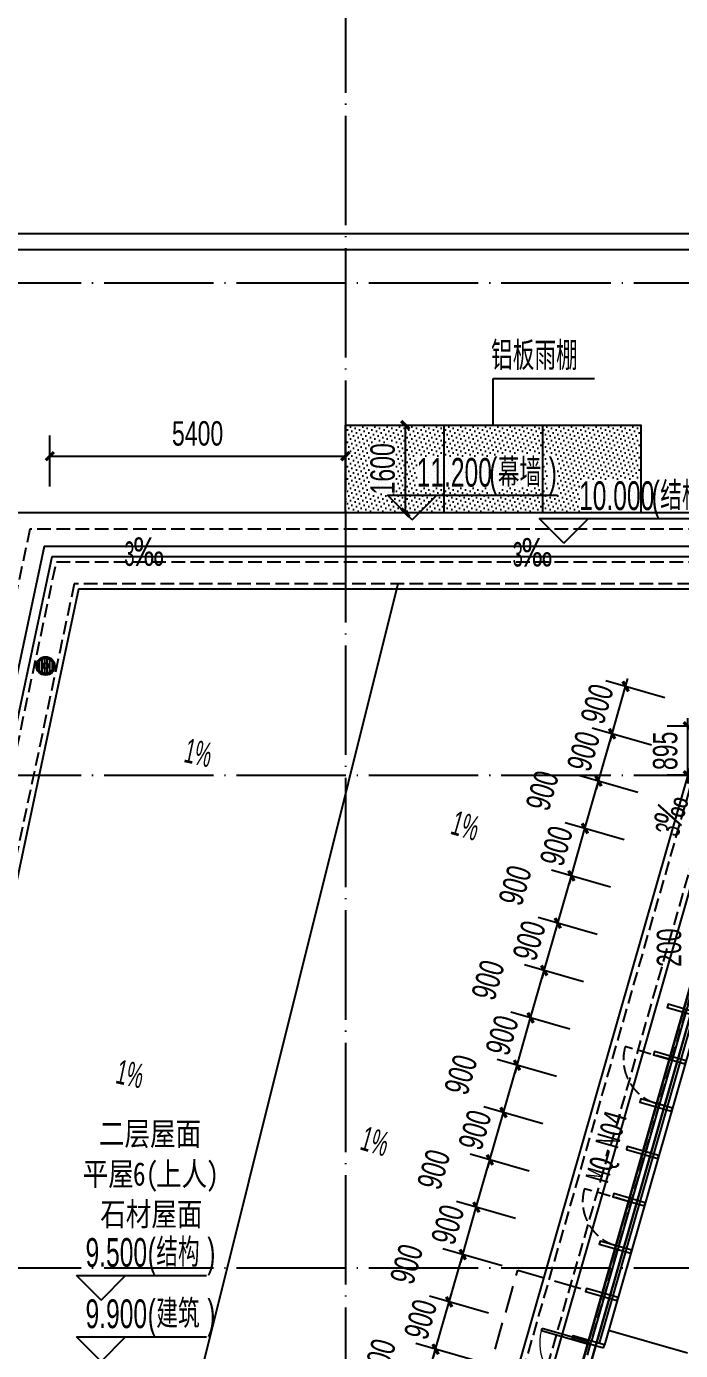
# Model space of a CAD drawing. Extents: x -409435 to 356702, y -107829 to 330904.
# Drawn here: x 8573 to 20525, y 184388 to 208584 of the extents above; entities that cross this region are included whole.
import ezdxf
from ezdxf.xclip import XClip

# ---------------------------------------------------------------- set-up
doc = ezdxf.new("R2010")
doc.units = 0
doc.header["$LTSCALE"] = 1000
doc.header["$MEASUREMENT"] = 0
doc.header["$XCLIPFRAME"] = 0
for name, pattern in [('104-14# 核心筒$0$DOTE', [2.42, 2, -0.2, 0.02, -0.2]), ('14#楼幕墙$0$DASH', [0.35, 0.25, -0.1]), ('X-104 14#平面$0$$0$DASH', [0.35, 0.25, -0.1]), ('X-104 14#平面$0$DASH', [0.35, 0.25, -0.1])]:
    doc.linetypes.add(name, pattern=pattern)
for name, color, linetype in [('01-标注_尺寸', 124, 'Continuous'), ('01-标注_符号', 200, 'Continuous'), ('02-TEXT_标注', 130, 'Continuous'), ('104-14# 核心筒$0$A-C_玻璃幕墙', 140, 'Continuous'), ('104-14# 核心筒$0$A_AXIS-轴线', 36, '104-14# 核心筒$0$DOTE'), ('14#楼幕墙$0$A-C_玻璃幕墙', 140, 'Continuous'), ('14#楼幕墙$0$A-C_窗', 140, 'Continuous'), ('14#楼幕墙$0$A-C_门', 150, 'Continuous'), ('X-104 14#平面$0$01-标注_标高', 200, 'Continuous'), ('X-104 14#平面$0$01-标注_符号', 200, 'Continuous'), ('X-104 14#平面$0$02-TEXT_标注', 130, 'Continuous'), ('X-104 14#平面$0$02-TEXT_门窗', 151, 'Continuous'), ('X-104 14#平面$0$A-C_玻璃幕墙', 140, 'Continuous'), ('X-104 14#平面$0$A-O_分水线', 127, 'Continuous'), ('X-104 14#平面$0$A-O_屋面', 201, 'Continuous'), ('X-104 14#平面$0$A-O_散水', 134, 'Continuous'), ('X-104 14#平面$0$A-TECH_结构', 21, 'Continuous'), ('X-104 14#平面$0$EH_玻璃', 156, 'Continuous')]:
    doc.layers.add(name, color=color, linetype=linetype)
doc.layers.add('X-104 14#平面$0$000套内', color=226, linetype='Continuous', lineweight=30, plot=False)
doc.styles.add('_TCH_DIM', font='ros.shx', dxfattribs={"width": 0.8, "height": 2, "bigfont": 'jd.shx'})
doc.styles.add('_TCH_DIM_T3', font='ros.shx', dxfattribs={"width": 0.705882, "bigfont": 'jd.shx'})
doc.styles.add('X-104 14#平面$0$_TCH_DIM', font='ros.shx', dxfattribs={"width": 0.8, "bigfont": 'jd.shx'})
doc.styles.add('X-104 14#平面$0$_TCH_WINDOW', font='STXIHEI_0.TTF', dxfattribs={"width": 0.75, "height": 3.5})
doc.styles.add('X-104 14#平面$0$Standard', font='STXIHEI_0.TTF', dxfattribs={"width": 0.8})
doc.dimstyles.new('_TCH_ARCH&&150', dxfattribs={"dimtxt": 446.25, "dimasz": 150, "dimexe": 375, "dimexo": 450, "dimgap": 189.375, "dimtad": 1, "dimdec": 0, "dimzin": 0, "dimdsep": 46, "dimtxsty": '_TCH_DIM_T3', "dimblk": 'ARCHTICK', "dimcen": 0.09, "dimclrt": 7, "dimazin": 2, "dimtfac": 1, "dimtdec": 0, "dimtix": 1, "dimtmove": 2, "dimatfit": 3, "dimfxl": 0, "dimtolj": 1, "dimtzin": 0, "dimarcsym": 0})

# ---------------------------------------------------------------- blocks, each defined once
blk = doc.blocks.new('14#楼幕墙$0$A$C103B1A8E')
blk.add_lwpolyline([(0, 0), (60, 0), (60, 600), (0, 600)], close=True)
blk = doc.blocks.new('14#楼幕墙$0$A$C140B3602')
at = {"rotation": 73.00000000020853}
for p in [(3744, 11220), (3481, 10360), (3218, 9499), (2955, 8638), (2692, 7778), (2428, 6917), (2165, 6056), (1902, 5196)]:
    blk.add_blockref('14#楼幕墙$0$A$C103B1A8E', p, dxfattribs=at)
blk = doc.blocks.new('14#楼幕墙$0$A$C2CD63A88')
at = {"linetype": '14#楼幕墙$0$DASH'}
blk.add_lwpolyline([(0, 670), (0, -170)], dxfattribs=at)
blk.add_arc((0, 670), 840, 270, 0, dxfattribs=at)
blk = doc.blocks.new('14#楼幕墙$0$$DorLib2D$00000002')
for p, q in [((-0.5, 0), (-0.5, 0.4875)), ((-0.475, 0.4875), (-0.5, 0.4875)), ((-0.475, 0), (-0.475, 0.4875)), ((0.475, 0), (0.475, 0.4875)), ((0.475, 0.4875), (0.5, 0.4875)), ((0.5, 0), (0.5, 0.4875)), ((-0.5, 0), (-0.475, 0)), ((0.5, 0), (0.475, 0))]:
    blk.add_line(p, q)
at = {"lineweight": 13}
for centre, start, end in [((-0.4875, 0), 0, 88.53072), ((0.4875, 0), 91.46928, 180)]:
    blk.add_arc(centre, 0.4875, start, end, dxfattribs=at)
blk = doc.blocks.new('14#楼幕墙')
at = {"layer": '14#楼幕墙$0$A-C_玻璃幕墙'}
for p, q in [((22065, 195795), (17309, 179208)), ((22103, 195746), (18897, 184563)), ((22217, 195598), (19041, 184522)), ((22293, 195500), (19137, 184494))]:
    blk.add_line(p, q, dxfattribs=at)
blk.add_lwpolyline([(120742, 216995), (99427, 222925), (92266, 197155), (62308, 195791), (62738, 196820), (22065, 195795), (17309, 179208), (53491, 179840), (52927, 177185), (83500, 178466), (82418, 175654), (109062, 173768), (119297, 188914), (117563, 189300)], close=True, dxfattribs=at)
at = {"layer": '14#楼幕墙$0$A-C_玻璃幕墙', "linetype": '14#楼幕墙$0$DASH', "ltscale": 2}
blk.add_lwpolyline([(17808, 182035), (16558, 182393), (17550, 185854), (18800, 185496)], dxfattribs=at)
at = {"layer": '14#楼幕墙$0$A-C_玻璃幕墙', "rotation": 1.000000000000248}
blk.add_blockref('14#楼幕墙$0$A$C140B3602', (17309, 179208), dxfattribs=at)
at = {"layer": '14#楼幕墙$0$A-C_窗', "rotation": 254.000000000002}
for p in [(19677, 189895), (18932, 187299)]:
    blk.add_blockref('14#楼幕墙$0$A$C2CD63A88', p, dxfattribs=at)
at = {"layer": '14#楼幕墙$0$A-C_门', "xscale": -1800, "yscale": 1800, "zscale": 100, "rotation": 73.99999999999937}
blk.add_blockref('14#楼幕墙$0$$DorLib2D$00000002', (18592, 183683), dxfattribs=at)
blk = doc.blocks.new('104-14# 核心筒')
at = {"layer": '104-14# 核心筒$0$A-C_玻璃幕墙'}
blk.add_lwpolyline([(82417.6, 175653.6), (83499.8, 178465.9), (52926.6, 177184.7), (53491, 179839.8), (17309.3, 179208.2), (22065.4, 195794.6), (62738.3, 196820), (62307.5, 195791.2), (92265.6, 197155.1), (99426.9, 222925), (120741.8, 216994.6), (117562.9, 189300.5), (119297.3, 188914.5), (109062.3, 173767.9), (82417.6, 175653.6)], dxfattribs=at)
at = {"layer": '104-14# 核心筒$0$A_AXIS-轴线'}
for p, q in [((14400, 228733.6), (14400, 169654.9)), ((-9370.1, 203900), (120259.9, 203900)), ((-9370.1, 194900), (120259.9, 194900)), ((-9370.1, 185900), (120259.9, 185900))]:
    blk.add_line(p, q, dxfattribs=at)
blk = doc.blocks.new('X-104 14#平面$0$ydl')
h = blk.add_hatch()
h.set_pattern_fill('ANSI31', color=8, scale=30, angle=45)
h.set_pattern_definition([(90, (0, 0), (-47.625, 1e-14), [])])
edge = h.paths.add_edge_path()
edge.add_arc((0, 0), 138, 0, 360)
for radius in [168, 138]:
    blk.add_circle((0, 0), radius)
blk = doc.blocks.new('X-104 14#平面$0$ydlzh')
at = {"layer": 'X-104 14#平面$0$A-O_分水线'}
blk.add_blockref('X-104 14#平面$0$ydl', (-81949, -8879), dxfattribs=at)
blk = doc.blocks.new('X-104 14#平面')
at = {"layer": 'X-104 14#平面$0$EH_玻璃'}
h = blk.add_hatch(dxfattribs=at)
h.set_pattern_fill('DOTS', color=256, scale=50, angle=45)
h.set_pattern_definition([(45, (5400, -7e-09), (-28.0633, 84.1899), [0, -79.375])])
h.paths.add_polyline_path([(19802, 201300), (14400, 201300), (14400, 199700), (19802, 199700)])
blk.add_circle((8921.6, 196900), 50)
at = {"layer": 'X-104 14#平面$0$000套内'}
blk.add_lwpolyline([(59650, 177616.6), (53113.6, 177342.7), (53676.9, 179993), (17509.3, 179361.7), (21061.6, 191750), (22050, 191750), (22050, 186000), (23450, 186000), (23450, 184600), (29250, 184600), (29250, 186000), (33800, 186000), (33800, 192000), (41300, 192000), (41300, 196129.5), (59650, 196592.1)], close=True, dxfattribs=at)
at = {"layer": 'X-104 14#平面$0$01-标注_标高'}
for p, q in [((15620, 199566.5), (15170, 200016.5)), ((15170, 200016.5), (18279.5, 200016.5)), ((15620, 199566.5), (16070, 200016.5)), ((18392.8, 199139.7), (17942.8, 199589.7)), ((17942.8, 199589.7), (21277.5, 199589.7)), ((18392.8, 199139.7), (18842.8, 199589.7)), ((9935.1, 185310.5), (9485.1, 185760.5)), ((9485.1, 185760.5), (11859.8, 185760.5)), ((9935.1, 185310.5), (10385.1, 185760.5)), ((9935.1, 184190), (9485.1, 184640)), ((9485.1, 184640), (11859.8, 184640)), ((9935.1, 184190), (10385.1, 184640))]:
    blk.add_line(p, q, dxfattribs=at)
at = {"layer": 'X-104 14#平面$0$01-标注_符号'}
for p, q in [((17100, 201300), (17100, 202148.6)), ((17100, 202148.6), (18955.5, 202148.6))]:
    blk.add_line(p, q, dxfattribs=at)
at = {"layer": 'X-104 14#平面$0$A-C_玻璃幕墙'}
for p, q in [((16200, 201300), (16200, 199700)), ((18000, 201300), (18000, 199700)), ((14400, 199700), (19800, 199700))]:
    blk.add_line(p, q, dxfattribs=at)
for points in [[(82417.6, 175653.6), (83499.8, 178465.9), (52926.6, 177184.7), (53491, 179839.8), (17309.3, 179208.2), (22065.4, 195794.6), (62738.3, 196820), (62307.5, 195791.2), (92265.6, 197155.1), (99426.9, 222925), (120741.8, 216994.6), (117562.9, 189300.5), (119297.3, 188914.5), (109062.3, 173767.9), (82417.6, 175653.6)], [(14400, 199700), (14400, 201300), (19800, 201300), (19800, 199700)]]:
    blk.add_lwpolyline(points, dxfattribs=at)
at = {"layer": 'X-104 14#平面$0$A-O_分水线'}
blk.add_line((15355.9, 198400), (9605.6, 175341.3), dxfattribs=at)
at = {"layer": 'X-104 14#平面$0$A-O_屋面', "ltscale": 5}
blk.add_line((8392.2, 199700), (67250, 199700), dxfattribs=at)
blk.add_lwpolyline([(733.1, 201211.6), (-347.3, 201441.2), (366.7, 204800), (66340.6, 204800), (83503.2, 220379.7), (87317.1, 219318.6), (85626.8, 213243.3), (85337.7, 213323.7), (86947.6, 219110), (83582.3, 220046.3), (66456.4, 204500), (609.6, 204500), (8.5, 201672.3), (795.4, 201505)], close=True, dxfattribs=at)
blk.add_lwpolyline([(23400, 199080), (8894.2, 199080), (6166.3, 186245.9)], dxfattribs=at)
at = {"layer": 'X-104 14#平面$0$A-O_散水'}
for points in [[(-5012.4, 174202.6), (-2140.5, 187714.1), (6281.8, 185923.8), (9040, 198900), (22435.7, 198900), (15786.4, 175711.3), (41830.4, 176848.4), (41499.5, 174770.9), (82900.2, 176907.7), (82664.3, 176294.7), (40790.5, 174133.5), (41122.2, 176216.9)], [(9525.9, 198300), (6744, 185212.2), (-1678.4, 187002.4), (-4264.4, 174835.8), (15154.3, 175683.7), (21639.4, 198300)]]:
    blk.add_lwpolyline(points, close=True, dxfattribs=at)
at = {"layer": 'X-104 14#平面$0$A-O_散水', "linetype": 'X-104 14#平面$0$DASH'}
for points in [[(-4887.8, 174308.1), (-2063.5, 187595.5), (6358.8, 185805.2), (9121, 198800), (22303, 198800), (15652, 175605.3), (41712.4, 176743.1), (41381.4, 174664.6), (82860.9, 176805.6), (82703.6, 176396.9), (40908.7, 174239.7), (41240.3, 176322.1)], [(9444.9, 198400), (6666.9, 185330.8), (-1755.4, 187121), (-4389.1, 174730.3), (15230.6, 175586.9), (21772.1, 198400)]]:
    blk.add_lwpolyline(points, close=True, dxfattribs=at)
at = {"layer": 'X-104 14#平面$0$A-TECH_结构'}
blk.add_line((20653.4, 184340.1), (19211.5, 184753.5), dxfattribs=at)
at = {"layer": 'X-104 14#平面$0$A-TECH_结构', "linetype": 'X-104 14#平面$0$$0$DASH'}
blk.add_lwpolyline([(108910.7, 174079.4), (118802, 188717.3), (117234.1, 189066.3), (120414.6, 216774.3), (99635.6, 222555.6), (95312.9, 207000.2), (89162.1, 208711.5), (77269.5, 199400), (8635.1, 199400), (5919.8, 186625.4), (-2502.5, 188415.7), (-5635.8, 173674.9), (40532.1, 175690.6), (40199.6, 173602.3), (83848.5, 175853.1)], close=True, dxfattribs=at)
blk.add_lwpolyline([(82521.6, 175784.7), (83573.8, 178519), (52988.9, 177237.3), (53553, 179890.9), (17376, 179259.4), (22103.3, 195745.6), (62662.4, 196768.1), (62230.9, 195737.7), (92304.1, 197106.8), (95072, 207067.2)], dxfattribs=at)
ref = blk.add_blockref('104-14# 核心筒', (0, 0))
XClip(ref).set_block_clipping_path([(-38664.3623821461, -25500), (139216.5485069363, 330900)])
for name, p in [('14#楼幕墙', (0, 0)), ('X-104 14#平面$0$ydlzh', (90870.4, 205778.6))]:
    blk.add_blockref(name, p)
at = {"layer": 'X-104 14#平面$0$02-TEXT_标注'}
for s, height, style, width, p in [('铝板雨棚', 520.93, 'X-104 14#平面$0$_TCH_DIM', 0.8, (17062.7, 202306.1)), ('11.200', 525, 'X-104 14#平面$0$_TCH_DIM', 0.64, (15703.1, 200174)), ('(', 525, 'X-104 14#平面$0$_TCH_DIM', 0.64, (17029.3, 200174)), ('幕墙', 520.93, 'X-104 14#平面$0$_TCH_DIM', 0.8, (17186.1, 200174)), (')', 525, 'X-104 14#平面$0$_TCH_DIM', 0.64, (18117.3, 200174)), ('10.000', 525, 'X-104 14#平面$0$_TCH_DIM', 0.64, (18670.8, 199747.2)), ('(', 525, 'X-104 14#平面$0$_TCH_DIM', 0.64, (19997, 199747.2)), ('结构', 520.93, 'X-104 14#平面$0$_TCH_DIM', 0.8, (20153.8, 199747.2)), ('二层屋面', 428.14, 'X-104 14#平面$0$Standard', 0.8, (9896.3, 188136.7)), ('平屋', 428.14, 'X-104 14#平面$0$Standard', 0.8, (9600.1, 187401.7)), ('6(', 428.14, 'X-104 14#平面$0$Standard', 0.8, (10517.1, 187401.7)), ('上人', 428.14, 'X-104 14#平面$0$Standard', 0.8, (10940.3, 187401.7)), (')', 428.1, 'X-104 14#平面$0$Standard', 0.8, (11857.4, 187401.7)), ('石材屋面', 428.14, 'X-104 14#平面$0$Standard', 0.8, (9920.1, 186666.7)), ('9.500', 525, 'X-104 14#平面$0$_TCH_DIM', 0.64, (9652.3, 185918)), ('(', 525, 'X-104 14#平面$0$_TCH_DIM', 0.64, (10788.1, 185918)), ('结构', 520.93, 'X-104 14#平面$0$_TCH_DIM', 0.8, (10944.9, 185918)), (')', 525, 'X-104 14#平面$0$_TCH_DIM', 0.64, (11876.1, 185918)), ('(', 525, 'X-104 14#平面$0$_TCH_DIM', 0.64, (10788.1, 184797.5)), ('建筑', 520.93, 'X-104 14#平面$0$_TCH_DIM', 0.8, (10944.9, 184797.5)), (')', 525, 'X-104 14#平面$0$_TCH_DIM', 0.64, (11876.1, 184797.5)), ('9.900', 525, 'X-104 14#平面$0$_TCH_DIM', 0.64, (9652.3, 184797.5))]:
    blk.add_text(s, height=height, dxfattribs=dict(at, style=style, width=width)).set_placement(p)
at = {"layer": 'X-104 14#平面$0$02-TEXT_门窗', "style": 'X-104 14#平面$0$_TCH_WINDOW', "width": 0.75}
blk.add_text('MQ-N04', height=428.14, rotation=74, dxfattribs=at).set_placement((19193.1, 187426.8))
blk = doc.blocks.new('_ArchTick')
at = {"color": 0, "linetype": 'ByBlock', "const_width": 0.4}
blk.add_lwpolyline([(-0.5, -0.5), (0.5, 0.5)], dxfattribs=at)
blk = doc.blocks.new('*D619')
at = {"layer": '01-标注_尺寸', "color": 0, "lineweight": -2, "transparency": 16777216}
for p, q in [((21615, 195795), (20283, 195795)), ((20658, 195795), (20658, 195945)), ((20658, 194900), (20658, 195795)), ((21615, 194900), (20283, 194900)), ((20658, 194900), (20658, 194750))]:
    blk.add_line(p, q, dxfattribs=at)
at = {"layer": 'Defpoints', "color": 0, "transparency": 16777216}
for p in [(20658, 195795), (22065, 195795), (22065, 194900)]:
    blk.add_point(p, dxfattribs=at)
at = {"layer": '01-标注_尺寸', "color": 0, "lineweight": -2, "transparency": 16777216, "xscale": 150, "yscale": 150, "zscale": 150}
for p, rotation in [((20658, 195795), 270), ((20658, 194900), 90)]:
    blk.add_blockref('_ArchTick', p, dxfattribs=dict(at, rotation=rotation))
at = {"layer": '01-标注_尺寸', "color": 7, "transparency": 16777216, "insert": (20246, 195347), "char_height": 446.2, "attachment_point": 5, "rotation": 90, "style": '_TCH_DIM_T3'}
blk.add_mtext('\\A1;895', dxfattribs=at)
blk = doc.blocks.new('*D784')
at = {"layer": '01-标注_尺寸', "color": 0, "lineweight": -2, "transparency": 16777216}
for p, q in [((9000, 200176), (9000, 201107)), ((14400, 200176), (14400, 201107)), ((9000, 200732), (14400, 200732))]:
    blk.add_line(p, q, dxfattribs=at)
at = {"layer": 'Defpoints', "color": 0, "transparency": 16777216}
for p in [(14400, 200732), (9000, 199726), (14400, 199726)]:
    blk.add_point(p, dxfattribs=at)
at = {"layer": '01-标注_尺寸', "color": 0, "lineweight": -2, "transparency": 16777216, "xscale": 150, "yscale": 150, "zscale": 150, "rotation": 180}
blk.add_blockref('_ArchTick', (9000, 200732), dxfattribs=at)
at = {"layer": '01-标注_尺寸', "color": 0, "lineweight": -2, "transparency": 16777216, "xscale": 150, "yscale": 150, "zscale": 150}
blk.add_blockref('_ArchTick', (14400, 200732), dxfattribs=at)
at = {"layer": '01-标注_尺寸', "color": 7, "transparency": 16777216, "insert": (11700, 201145), "char_height": 446.2, "attachment_point": 5, "style": '_TCH_DIM_T3'}
blk.add_mtext('\\A1;5400', dxfattribs=at)
blk = doc.blocks.new('*D785')
at = {"layer": '01-标注_尺寸', "color": 0, "lineweight": -2, "transparency": 16777216}
for p, q in [((14850, 201300), (15871, 201300)), ((15496, 199700), (15496, 201300)), ((14850, 199700), (15871, 199700))]:
    blk.add_line(p, q, dxfattribs=at)
at = {"layer": 'Defpoints', "color": 0, "transparency": 16777216}
for p in [(14400, 201300), (15496, 201300), (14400, 199700)]:
    blk.add_point(p, dxfattribs=at)
at = {"layer": '01-标注_尺寸', "color": 0, "lineweight": -2, "transparency": 16777216, "xscale": 150, "yscale": 150, "zscale": 150}
for p, rotation in [((15496, 201300), 90), ((15496, 199700), 270)]:
    blk.add_blockref('_ArchTick', p, dxfattribs=dict(at, rotation=rotation))
at = {"layer": '01-标注_尺寸', "color": 7, "transparency": 16777216, "insert": (15083, 200500), "char_height": 446.2, "attachment_point": 5, "rotation": 90, "style": '_TCH_DIM_T3'}
blk.add_mtext('\\A1;1600', dxfattribs=at)
blk = doc.blocks.new('*D1878')
at = {"layer": '01-标注_尺寸', "color": 0, "lineweight": -2, "transparency": 16777216}
for p, q in [((16768, 184206), (15688, 184515)), ((15801, 183547), (16049, 184412)), ((16520, 183341), (15440, 183650))]:
    blk.add_line(p, q, dxfattribs=at)
at = {"layer": 'Defpoints', "color": 0, "transparency": 16777216}
for p in [(16049, 184412), (17200, 184082), (16952, 183217)]:
    blk.add_point(p, dxfattribs=at)
at = {"layer": '01-标注_尺寸', "color": 0, "lineweight": -2, "transparency": 16777216, "xscale": 150, "yscale": 150, "zscale": 150}
for p, rotation in [((16049, 184412), 73.99999999999903), ((15801, 183547), 253.9999999999991)]:
    blk.add_blockref('_ArchTick', p, dxfattribs=dict(at, rotation=rotation))
at = {"layer": '01-标注_尺寸', "color": 7, "transparency": 16777216, "insert": (15024, 184238), "char_height": 446.2, "attachment_point": 5, "rotation": 74, "style": '_TCH_DIM_T3'}
blk.add_mtext('\\A1;900', dxfattribs=at)
blk = doc.blocks.new('*D1879')
at = {"layer": '01-标注_尺寸', "color": 0, "lineweight": -2, "transparency": 16777216}
for p, q in [((17016, 185071), (15936, 185381)), ((16297, 185277), (16338, 185421)), ((16049, 184412), (16297, 185277)), ((16768, 184206), (15688, 184515)), ((16049, 184412), (16007, 184268))]:
    blk.add_line(p, q, dxfattribs=at)
at = {"layer": 'Defpoints', "color": 0, "transparency": 16777216}
for p in [(16297, 185277), (17448, 184947), (17200, 184082)]:
    blk.add_point(p, dxfattribs=at)
at = {"layer": '01-标注_尺寸', "color": 0, "lineweight": -2, "transparency": 16777216, "xscale": 150, "yscale": 150, "zscale": 150}
for p, rotation in [((16297, 185277), 253.9999999999987), ((16049, 184412), 73.99999999999869)]:
    blk.add_blockref('_ArchTick', p, dxfattribs=dict(at, rotation=rotation))
at = {"layer": '01-标注_尺寸', "color": 7, "transparency": 16777216, "insert": (15776, 184958), "char_height": 446.2, "attachment_point": 5, "rotation": 74, "style": '_TCH_DIM_T3'}
blk.add_mtext('\\A1;900', dxfattribs=at)
blk = doc.blocks.new('*D1880')
at = {"layer": '01-标注_尺寸', "color": 0, "lineweight": -2, "transparency": 16777216}
for p, q in [((17264, 185936), (16184, 186246)), ((16297, 185277), (16545, 186142)), ((17016, 185071), (15936, 185381))]:
    blk.add_line(p, q, dxfattribs=at)
at = {"layer": 'Defpoints', "color": 0, "transparency": 16777216}
for p in [(16545, 186142), (17696, 185812), (17448, 184947)]:
    blk.add_point(p, dxfattribs=at)
at = {"layer": '01-标注_尺寸', "color": 0, "lineweight": -2, "transparency": 16777216, "xscale": 150, "yscale": 150, "zscale": 150}
for p, rotation in [((16545, 186142), 73.99999999999902), ((16297, 185277), 253.999999999999)]:
    blk.add_blockref('_ArchTick', p, dxfattribs=dict(at, rotation=rotation))
at = {"layer": '01-标注_尺寸', "color": 7, "transparency": 16777216, "insert": (15520, 185968), "char_height": 446.2, "attachment_point": 5, "rotation": 74, "style": '_TCH_DIM_T3'}
blk.add_mtext('\\A1;900', dxfattribs=at)
blk = doc.blocks.new('*D1881')
at = {"layer": '01-标注_尺寸', "color": 0, "lineweight": -2, "transparency": 16777216}
for p, q in [((17512, 186801), (16433, 187111)), ((16793, 187007), (16834, 187152)), ((16545, 186142), (16793, 187007)), ((17264, 185936), (16184, 186246)), ((16545, 186142), (16504, 185998))]:
    blk.add_line(p, q, dxfattribs=at)
at = {"layer": 'Defpoints', "color": 0, "transparency": 16777216}
for p in [(16793, 187007), (17944, 186677), (17696, 185812)]:
    blk.add_point(p, dxfattribs=at)
at = {"layer": '01-标注_尺寸', "color": 0, "lineweight": -2, "transparency": 16777216, "xscale": 150, "yscale": 150, "zscale": 150}
for p, rotation in [((16793, 187007), 253.9999999999988), ((16545, 186142), 73.99999999999886)]:
    blk.add_blockref('_ArchTick', p, dxfattribs=dict(at, rotation=rotation))
at = {"layer": '01-标注_尺寸', "color": 7, "transparency": 16777216, "insert": (16272, 186689), "char_height": 446.2, "attachment_point": 5, "rotation": 74, "style": '_TCH_DIM_T3'}
blk.add_mtext('\\A1;900', dxfattribs=at)
blk = doc.blocks.new('*D1882')
at = {"layer": '01-标注_尺寸', "color": 0, "lineweight": -2, "transparency": 16777216}
for p, q in [((17760, 187666), (16681, 187976)), ((16793, 187007), (17041, 187873)), ((17512, 186801), (16433, 187111))]:
    blk.add_line(p, q, dxfattribs=at)
at = {"layer": 'Defpoints', "color": 0, "transparency": 16777216}
for p in [(17041, 187873), (18192, 187542), (17944, 186677)]:
    blk.add_point(p, dxfattribs=at)
at = {"layer": '01-标注_尺寸', "color": 0, "lineweight": -2, "transparency": 16777216, "xscale": 150, "yscale": 150, "zscale": 150}
for p, rotation in [((17041, 187873), 73.999999999999), ((16793, 187007), 253.999999999999)]:
    blk.add_blockref('_ArchTick', p, dxfattribs=dict(at, rotation=rotation))
at = {"layer": '01-标注_尺寸', "color": 7, "transparency": 16777216, "insert": (16016, 187698), "char_height": 446.2, "attachment_point": 5, "rotation": 74, "style": '_TCH_DIM_T3'}
blk.add_mtext('\\A1;900', dxfattribs=at)
blk = doc.blocks.new('*D1883')
at = {"layer": '01-标注_尺寸', "color": 0, "lineweight": -2, "transparency": 16777216}
for p, q in [((18008, 188532), (16929, 188841)), ((17041, 187873), (17289, 188738)), ((17289, 188738), (17331, 188882)), ((17760, 187666), (16681, 187976)), ((17041, 187873), (17000, 187728))]:
    blk.add_line(p, q, dxfattribs=at)
at = {"layer": 'Defpoints', "color": 0, "transparency": 16777216}
for p in [(17289, 188738), (18441, 188408), (18192, 187542)]:
    blk.add_point(p, dxfattribs=at)
at = {"layer": '01-标注_尺寸', "color": 0, "lineweight": -2, "transparency": 16777216, "xscale": 150, "yscale": 150, "zscale": 150}
for p, rotation in [((17289, 188738), 253.9999999999988), ((17041, 187873), 73.99999999999878)]:
    blk.add_blockref('_ArchTick', p, dxfattribs=dict(at, rotation=rotation))
at = {"layer": '01-标注_尺寸', "color": 7, "transparency": 16777216, "insert": (16769, 188419), "char_height": 446.2, "attachment_point": 5, "rotation": 74, "style": '_TCH_DIM_T3'}
blk.add_mtext('\\A1;900', dxfattribs=at)
blk = doc.blocks.new('*D1884')
at = {"layer": '01-标注_尺寸', "color": 0, "lineweight": -2, "transparency": 16777216}
for p, q in [((18256, 189397), (17177, 189706)), ((17289, 188738), (17537, 189603)), ((18008, 188532), (16929, 188841))]:
    blk.add_line(p, q, dxfattribs=at)
at = {"layer": 'Defpoints', "color": 0, "transparency": 16777216}
for p in [(17537, 189603), (18689, 189273), (18441, 188408)]:
    blk.add_point(p, dxfattribs=at)
at = {"layer": '01-标注_尺寸', "color": 0, "lineweight": -2, "transparency": 16777216, "xscale": 150, "yscale": 150, "zscale": 150}
for p, rotation in [((17537, 189603), 73.99999999999899), ((17289, 188738), 253.999999999999)]:
    blk.add_blockref('_ArchTick', p, dxfattribs=dict(at, rotation=rotation))
at = {"layer": '01-标注_尺寸', "color": 7, "transparency": 16777216, "insert": (16512, 189429), "char_height": 446.2, "attachment_point": 5, "rotation": 74, "style": '_TCH_DIM_T3'}
blk.add_mtext('\\A1;900', dxfattribs=at)
blk = doc.blocks.new('*D1885')
at = {"layer": '01-标注_尺寸', "color": 0, "lineweight": -2, "transparency": 16777216}
for p, q in [((18504, 190262), (17425, 190571)), ((17537, 189603), (17785, 190468)), ((17785, 190468), (17827, 190612)), ((18256, 189397), (17177, 189706)), ((17537, 189603), (17496, 189459))]:
    blk.add_line(p, q, dxfattribs=at)
at = {"layer": 'Defpoints', "color": 0, "transparency": 16777216}
for p in [(17785, 190468), (18937, 190138), (18689, 189273)]:
    blk.add_point(p, dxfattribs=at)
at = {"layer": '01-标注_尺寸', "color": 0, "lineweight": -2, "transparency": 16777216, "xscale": 150, "yscale": 150, "zscale": 150}
for p, rotation in [((17785, 190468), 253.9999999999992), ((17537, 189603), 73.99999999999918)]:
    blk.add_blockref('_ArchTick', p, dxfattribs=dict(at, rotation=rotation))
at = {"layer": '01-标注_尺寸', "color": 7, "transparency": 16777216, "insert": (17265, 190149), "char_height": 446.2, "attachment_point": 5, "rotation": 74, "style": '_TCH_DIM_T3'}
blk.add_mtext('\\A1;900', dxfattribs=at)
blk = doc.blocks.new('*D1886')
at = {"layer": '01-标注_尺寸', "color": 0, "lineweight": -2, "transparency": 16777216}
for p, q in [((18752, 191127), (17673, 191437)), ((17785, 190468), (18033, 191333)), ((18504, 190262), (17425, 190571))]:
    blk.add_line(p, q, dxfattribs=at)
at = {"layer": 'Defpoints', "color": 0, "transparency": 16777216}
for p in [(18033, 191333), (19185, 191003), (18937, 190138)]:
    blk.add_point(p, dxfattribs=at)
at = {"layer": '01-标注_尺寸', "color": 0, "lineweight": -2, "transparency": 16777216, "xscale": 150, "yscale": 150, "zscale": 150}
for p, rotation in [((18033, 191333), 73.9999999999987), ((17785, 190468), 253.9999999999987)]:
    blk.add_blockref('_ArchTick', p, dxfattribs=dict(at, rotation=rotation))
at = {"layer": '01-标注_尺寸', "color": 7, "transparency": 16777216, "insert": (17008, 191159), "char_height": 446.2, "attachment_point": 5, "rotation": 74, "style": '_TCH_DIM_T3'}
blk.add_mtext('\\A1;900', dxfattribs=at)
blk = doc.blocks.new('*D1887')
at = {"layer": '01-标注_尺寸', "color": 0, "lineweight": -2, "transparency": 16777216}
for p, q in [((19000, 191992), (17921, 192302)), ((18033, 191333), (18281, 192198)), ((18281, 192198), (18323, 192342)), ((18752, 191127), (17673, 191437)), ((18033, 191333), (17992, 191189))]:
    blk.add_line(p, q, dxfattribs=at)
at = {"layer": 'Defpoints', "color": 0, "transparency": 16777216}
for p in [(18281, 192198), (19433, 191868), (19185, 191003)]:
    blk.add_point(p, dxfattribs=at)
at = {"layer": '01-标注_尺寸', "color": 0, "lineweight": -2, "transparency": 16777216, "xscale": 150, "yscale": 150, "zscale": 150}
for p, rotation in [((18281, 192198), 253.9999999999988), ((18033, 191333), 73.99999999999886)]:
    blk.add_blockref('_ArchTick', p, dxfattribs=dict(at, rotation=rotation))
at = {"layer": '01-标注_尺寸', "color": 7, "transparency": 16777216, "insert": (17761, 191879), "char_height": 446.2, "attachment_point": 5, "rotation": 74, "style": '_TCH_DIM_T3'}
blk.add_mtext('\\A1;900', dxfattribs=at)
blk = doc.blocks.new('*D1888')
at = {"layer": '01-标注_尺寸', "color": 0, "lineweight": -2, "transparency": 16777216}
for p, q in [((19248, 192857), (18169, 193167)), ((18281, 192198), (18530, 193063)), ((19000, 191992), (17921, 192302))]:
    blk.add_line(p, q, dxfattribs=at)
at = {"layer": 'Defpoints', "color": 0, "transparency": 16777216}
for p in [(18530, 193063), (19681, 192733), (19433, 191868)]:
    blk.add_point(p, dxfattribs=at)
at = {"layer": '01-标注_尺寸', "color": 0, "lineweight": -2, "transparency": 16777216, "xscale": 150, "yscale": 150, "zscale": 150}
for p, rotation in [((18530, 193063), 73.99999999999875), ((18281, 192198), 253.9999999999987)]:
    blk.add_blockref('_ArchTick', p, dxfattribs=dict(at, rotation=rotation))
at = {"layer": '01-标注_尺寸', "color": 7, "transparency": 16777216, "insert": (17504, 192889), "char_height": 446.2, "attachment_point": 5, "rotation": 74, "style": '_TCH_DIM_T3'}
blk.add_mtext('\\A1;900', dxfattribs=at)
blk = doc.blocks.new('*D1889')
at = {"layer": '01-标注_尺寸', "color": 0, "lineweight": -2, "transparency": 16777216}
for p, q in [((18778, 193929), (18819, 194073)), ((19496, 193722), (18417, 194032)), ((18530, 193063), (18778, 193929)), ((19248, 192857), (18169, 193167)), ((18530, 193063), (18488, 192919))]:
    blk.add_line(p, q, dxfattribs=at)
at = {"layer": 'Defpoints', "color": 0, "transparency": 16777216}
for p in [(18778, 193929), (19929, 193598), (19681, 192733)]:
    blk.add_point(p, dxfattribs=at)
at = {"layer": '01-标注_尺寸', "color": 0, "lineweight": -2, "transparency": 16777216, "xscale": 150, "yscale": 150, "zscale": 150}
for p, rotation in [((18778, 193929), 253.9999999999991), ((18530, 193063), 73.99999999999909)]:
    blk.add_blockref('_ArchTick', p, dxfattribs=dict(at, rotation=rotation))
at = {"layer": '01-标注_尺寸', "color": 7, "transparency": 16777216, "insert": (18257, 193610), "char_height": 446.2, "attachment_point": 5, "rotation": 74, "style": '_TCH_DIM_T3'}
blk.add_mtext('\\A1;900', dxfattribs=at)
blk = doc.blocks.new('*D1890')
at = {"layer": '01-标注_尺寸', "color": 0, "lineweight": -2, "transparency": 16777216}
for p, q in [((19744, 194588), (18665, 194897)), ((18778, 193929), (19026, 194794)), ((19496, 193722), (18417, 194032))]:
    blk.add_line(p, q, dxfattribs=at)
at = {"layer": 'Defpoints', "color": 0, "transparency": 16777216}
for p in [(19026, 194794), (20177, 194464), (19929, 193598)]:
    blk.add_point(p, dxfattribs=at)
at = {"layer": '01-标注_尺寸', "color": 0, "lineweight": -2, "transparency": 16777216, "xscale": 150, "yscale": 150, "zscale": 150}
for p, rotation in [((19026, 194794), 73.99999999999878), ((18778, 193929), 253.9999999999987)]:
    blk.add_blockref('_ArchTick', p, dxfattribs=dict(at, rotation=rotation))
at = {"layer": '01-标注_尺寸', "color": 7, "transparency": 16777216, "insert": (18000, 194620), "char_height": 446.2, "attachment_point": 5, "rotation": 74, "style": '_TCH_DIM_T3'}
blk.add_mtext('\\A1;900', dxfattribs=at)
blk = doc.blocks.new('*D1891')
at = {"layer": '01-标注_尺寸', "color": 0, "lineweight": -2, "transparency": 16777216}
for p, q in [((19993, 195453), (18913, 195762)), ((19274, 195659), (19315, 195803)), ((19026, 194794), (19274, 195659)), ((19744, 194588), (18665, 194897)), ((19026, 194794), (18984, 194649))]:
    blk.add_line(p, q, dxfattribs=at)
at = {"layer": 'Defpoints', "color": 0, "transparency": 16777216}
for p in [(19274, 195659), (20425, 195329), (20177, 194464)]:
    blk.add_point(p, dxfattribs=at)
at = {"layer": '01-标注_尺寸', "color": 0, "lineweight": -2, "transparency": 16777216, "xscale": 150, "yscale": 150, "zscale": 150}
for p, rotation in [((19274, 195659), 253.9999999999988), ((19026, 194794), 73.99999999999886)]:
    blk.add_blockref('_ArchTick', p, dxfattribs=dict(at, rotation=rotation))
at = {"layer": '01-标注_尺寸', "color": 7, "transparency": 16777216, "insert": (18753, 195340), "char_height": 446.2, "attachment_point": 5, "rotation": 74, "style": '_TCH_DIM_T3'}
blk.add_mtext('\\A1;900', dxfattribs=at)
blk = doc.blocks.new('*D1892')
at = {"layer": '01-标注_尺寸', "color": 0, "lineweight": -2, "transparency": 16777216}
for p, q in [((20241, 196318), (19161, 196627)), ((19274, 195659), (19522, 196524)), ((19522, 196524), (19563, 196668)), ((19993, 195453), (18913, 195762)), ((19274, 195659), (19232, 195515))]:
    blk.add_line(p, q, dxfattribs=at)
at = {"layer": 'Defpoints', "color": 0, "transparency": 16777216}
for p in [(19522, 196524), (20673, 196194), (20425, 195329)]:
    blk.add_point(p, dxfattribs=at)
at = {"layer": '01-标注_尺寸', "color": 0, "lineweight": -2, "transparency": 16777216, "xscale": 150, "yscale": 150, "zscale": 150}
for p, rotation in [((19522, 196524), 253.9999999999988), ((19274, 195659), 73.99999999999886)]:
    blk.add_blockref('_ArchTick', p, dxfattribs=dict(at, rotation=rotation))
at = {"layer": '01-标注_尺寸', "color": 7, "transparency": 16777216, "insert": (19001, 196205), "char_height": 446.2, "attachment_point": 5, "rotation": 74, "style": '_TCH_DIM_T3'}
blk.add_mtext('\\A1;900', dxfattribs=at)
blk = doc.blocks.new('*D2212')
at = {"layer": '01-标注_尺寸', "color": 0, "lineweight": -2, "transparency": 16777216}
for p, q in [((21255, 191850), (21255, 192000)), ((21700, 191850), (20880, 191850)), ((21700, 191650), (20880, 191650)), ((21255, 191650), (21255, 191850)), ((21255, 191650), (21255, 191500))]:
    blk.add_line(p, q, dxfattribs=at)
at = {"layer": 'Defpoints', "color": 0, "transparency": 16777216}
for p in [(21255, 191850), (22150, 191850), (22150, 191650)]:
    blk.add_point(p, dxfattribs=at)
at = {"layer": '01-标注_尺寸', "color": 0, "lineweight": -2, "transparency": 16777216, "xscale": 150, "yscale": 150, "zscale": 150}
for p, rotation in [((21255, 191850), 270), ((21255, 191650), 90)]:
    blk.add_blockref('_ArchTick', p, dxfattribs=dict(at, rotation=rotation))
at = {"layer": '01-标注_尺寸', "color": 7, "transparency": 16777216, "insert": (20317, 191750), "char_height": 446.2, "attachment_point": 5, "rotation": 90, "style": '_TCH_DIM_T3'}
blk.add_mtext('\\A1;200', dxfattribs=at)

msp = doc.modelspace()

# ---------------------------------------------------------------- linework, layer by layer
at = {"layer": '01-标注_符号'}
for points in [[(11135.1, 198569.9, 0, 0, 0), (10521.6, 198569.9, 120, 0, 0), (10071.6, 198569.9, 0, 0, 0)], [(17168.2, 198557.4, 0, 0, 0), (17781.8, 198557.4, 120, 0, 0), (18231.8, 198557.4, 0, 0, 0)], [(12060.1, 194850.2, 0, 0, 0), (11463.1, 194977.1, 120, 0, 0), (11022.9, 195070.7, 0, 0, 0)], [(15867.6, 193794.3, 0, 0, 0), (16496.9, 193613.8, 120, 0, 0), (16929.4, 193489.8, 0, 0, 0)], [(10812.6, 188981.4, 0, 0, 0), (10215.6, 189108.2, 120, 0, 0), (9775.4, 189201.8, 0, 0, 0)], [(14213.7, 188026.7, 0, 0, 0), (14843, 187846.3, 120, 0, 0), (15275.6, 187722.2, 0, 0, 0)]]:
    msp.add_lwpolyline(points, format="xyseb", dxfattribs=at)

# ---------------------------------------------------------------- block references
msp.add_blockref('X-104 14#平面', (0, 0))

# ---------------------------------------------------------------- texts
at = {"layer": '02-TEXT_标注', "style": '_TCH_DIM'}
for s, height, width, p in [('3', 446.2, 0.564706, (10359.8, 198727.4)), ('‰', 520.9, 0.8, (10527.8, 198727.4)), ('3', 446.2, 0.564706, (17456.4, 198714.9)), ('‰', 520.9, 0.8, (17624.4, 198714.9))]:
    msp.add_text(s, height=height, dxfattribs=dict(at, width=width)).set_placement(p)
for s, height, rotation, width, p in [('1%%%', 446.25, 348, 0.564706, (11430.5, 195145.1)), ('‰', 520.9, 73.92582, 0.8, (20527, 193920.5)), ('1%%%', 446.25, 344, 0.564706, (16300.6, 193833.9)), ('3', 446.2, 73.92582, 0.564706, (20480.5, 193759.1)), ('1%%%', 446.25, 348, 0.564706, (10183, 189276.2)), ('1%%%', 446.25, 344, 0.564706, (14646.8, 188066.4))]:
    msp.add_text(s, height=height, rotation=rotation, dxfattribs=dict(at, width=width)).set_placement(p)

# ---------------------------------------------------------------- dimensions: what is measured, and where the dimension line sits
at = {"layer": '01-标注_尺寸'}
for p1, p2, distance, picture, middle in [((9000, 199726.1), (14400, 199726.1), 1006.1, '*D784', (11700, 201144.7)), ((14400, 199700), (14400, 201300), -1095.6, '*D785', (15083.1, 200500)), ((20425.1, 195328.7), (20673.2, 196193.8), 1197.8, '*D1892', (19001.3, 196205.1)), ((20177.1, 194463.5), (20425.1, 195328.7), 1197.8, '*D1891', (18753.2, 195340)), ((22065.4, 194900), (22065.4, 195794.6), 1407.2, '*D619', (20245.7, 195347.3)), ((19680.9, 192733.3), (19929, 193598.4), 1197.8, '*D1889', (18257.1, 193609.7)), ((19184.8, 191003), (19432.8, 191868.1), 1197.8, '*D1887', (17760.9, 191879.4)), ((18688.6, 189272.7), (18936.7, 190137.9), 1197.8, '*D1885', (17264.8, 190149.1)), ((18192.5, 187542.5), (18440.5, 188407.6), 1197.8, '*D1883', (16768.6, 188418.9)), ((17696.3, 185812.2), (17944.4, 186677.3), 1197.8, '*D1881', (16272.5, 186688.6)), ((17200.2, 184081.9), (17448.3, 184947), 1197.8, '*D1879', (15776.3, 184958.3))]:
    dim = msp.add_aligned_dim(p1=p1, p2=p2, distance=distance, dimstyle='_TCH_ARCH&&150', dxfattribs=at)
    dim.commit()
    dim.dimension.update_dxf_attribs({"geometry": picture, "text_midpoint": middle})
for base, p1, p2, angle, picture, middle in [((19025.7, 194793.7), (19929, 193598.4), (20177.1, 194463.5), 74, '*D1890', (18000.5, 194619.5)), ((18529.5, 193063.4), (19432.8, 191868.1), (19680.9, 192733.3), 74, '*D1888', (17504.3, 192889.3)), ((21254.7, 191850), (22150, 191650), (22150, 191850), 90, '*D2212', (20317.2, 191750)), ((18033.4, 191333.1), (18936.7, 190137.9), (19184.8, 191003), 74, '*D1886', (17008.2, 191159)), ((17537.2, 189602.9), (18440.5, 188407.6), (18688.6, 189272.7), 74, '*D1884', (16512, 189428.7)), ((17041.1, 187872.6), (17944.4, 186677.3), (18192.5, 187542.5), 74, '*D1882', (16015.9, 187698.4)), ((16544.9, 186142.3), (17448.3, 184947), (17696.3, 185812.2), 74, '*D1880', (15519.7, 185968.2)), ((16048.8, 184412.1), (16952.1, 183216.8), (17200.2, 184081.9), 74, '*D1878', (15023.6, 184237.9))]:
    dim = msp.add_linear_dim(base=base, p1=p1, p2=p2, angle=angle, dimstyle='_TCH_ARCH&&150', dxfattribs=at)
    dim.commit()
    dim.dimension.update_dxf_attribs({"geometry": picture, "text_midpoint": middle, "dimtype": 161})

doc.saveas('drawing.dxf')
